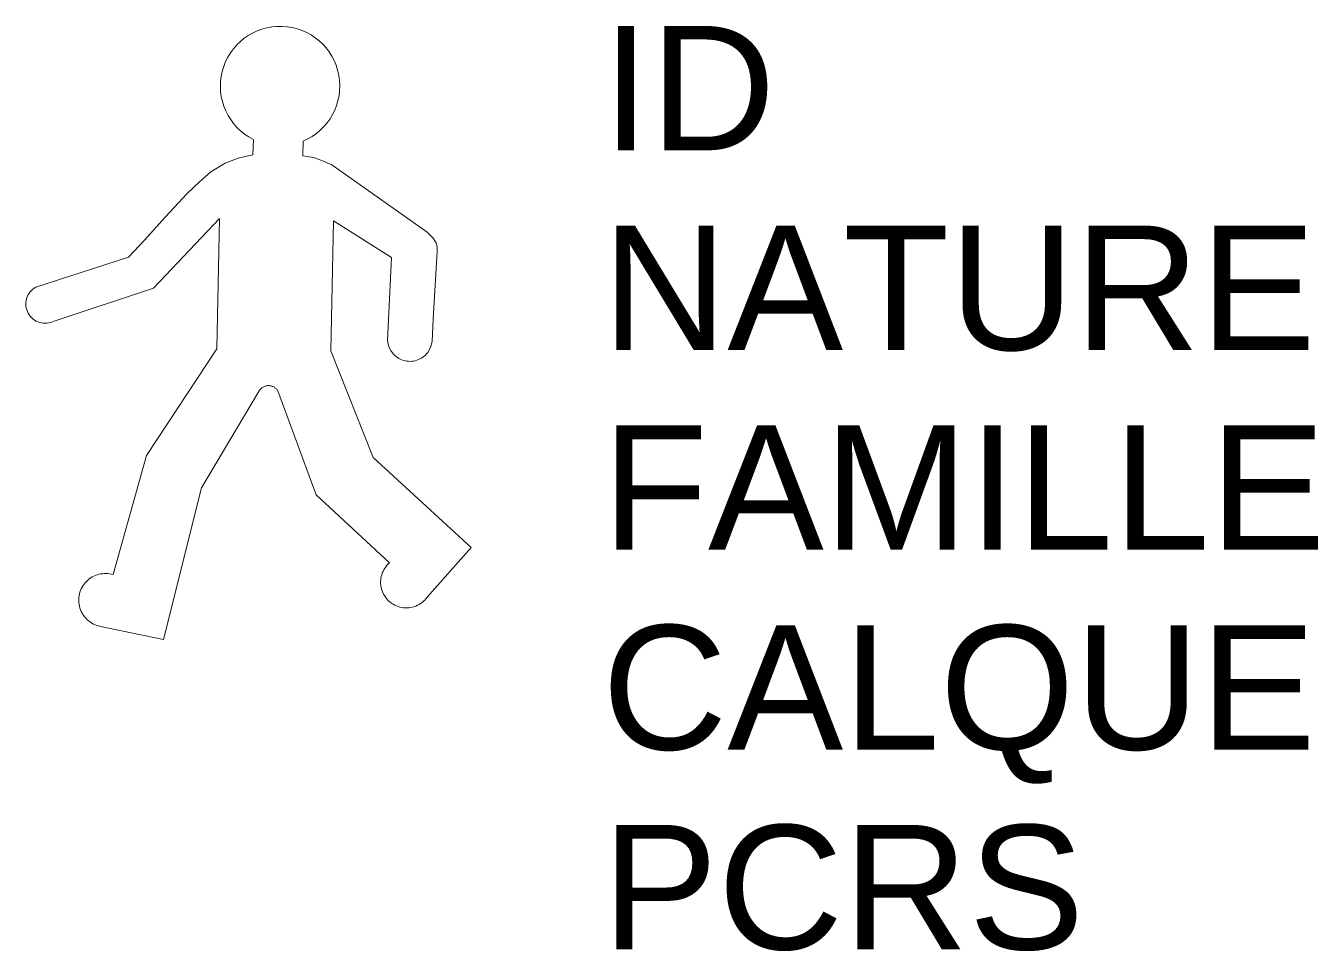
# Model space of a CAD drawing. Header units: metres. Extents: x -0.39 to 1.69, y -0.99 to 0.5.
import ezdxf

# ---------------------------------------------------------------- set-up
doc = ezdxf.new("R2010")
doc.units = ezdxf.units.M
doc.header["$LTSCALE"] = 2
for name, pattern in [('Rec_Continu', [2.5, 2.5, 0]), ('Socle_Continu', [2.5, 2.5, 0]), ('Topo_Continu', [2.5, 2.5, 0])]:
    doc.linetypes.add(name, pattern=pattern)
doc.layers.add('MARQU_SCS', color=7, linetype='Socle_Continu', lineweight=13)
doc.styles.get("Standard").update_dxf_attribs({"font": 'arial.ttf'})

msp = doc.modelspace()

# ---------------------------------------------------------------- linework, layer by layer
at = {"layer": 'MARQU_SCS', "linetype": 'Topo_Continu', "flags": 128}
msp.add_lwpolyline([(0.2628, 0.158), (0.2536, 0.1668), (0.1002, 0.275), (0.0839, 0.2824), (0.0706, 0.2873), (0.0534, 0.29), (0.0539, 0.3133, 4.582514), (-0.0261, 0.316), (-0.0269, 0.2915), (-0.0508, 0.2862), (-0.0713, 0.2779), (-0.0944, 0.2638), (-0.1127, 0.2481), (-0.1324, 0.2291), (-0.1678, 0.1909), (-0.2015, 0.1542), (-0.2269, 0.127), (-0.3764, 0.0785, 0.989829), (-0.3465, 0.0241), (-0.1868, 0.0767), (-0.0809, 0.1889), (-0.085, -0.0204), (-0.1983, -0.1919), (-0.2518, -0.3838, 1.057059), (-0.2722, -0.4669), (-0.1705, -0.4882), (-0.1096, -0.2439), (-0.0168, -0.0883, -0.561855), (0.0132, -0.0881), (0.075, -0.2555), (0.1929, -0.3646, 1.123504), (0.2534, -0.4201), (0.3242, -0.3402), (0.1668, -0.1953), (0.0986, -0.024), (0.1028, 0.1853), (0.1961, 0.1265), (0.1899, -0.0073, 0.694767), (0.2543, -0.0265), (0.2588, -0.0186), (0.2613, -0.0088), (0.2633, 0.027), (0.2694, 0.1359), (0.2696, 0.1429), (0.2681, 0.15)], format="xyb", close=True, dxfattribs=at)

# ---------------------------------------------------------------- texts
at = {"layer": 'MARQU_SCS', "linetype": 'Topo_Continu', "flags": 9}
for tag, p, s in [('ID', (0.5347, 0.2987), 'MP_2583'), ('NATURE', (0.5347, -0.0225), 'Symbole cheminement piétons')]:
    msp.add_attdef(tag, p, s, height=0.2, dxfattribs=at)
at = {"layer": 'MARQU_SCS', "linetype": 'Rec_Continu', "flags": 9}
for tag, p, s in [('FAMILLE', (0.5347, -0.3438), 'Marquage au sol'), ('CALQUE', (0.5347, -0.6651), 'MARQU_SCS'), ('PCRS', (0.5347, -0.9864), 'HabillageSymbole')]:
    msp.add_attdef(tag, p, s, height=0.2, dxfattribs=at)

doc.saveas('drawing.dxf')
